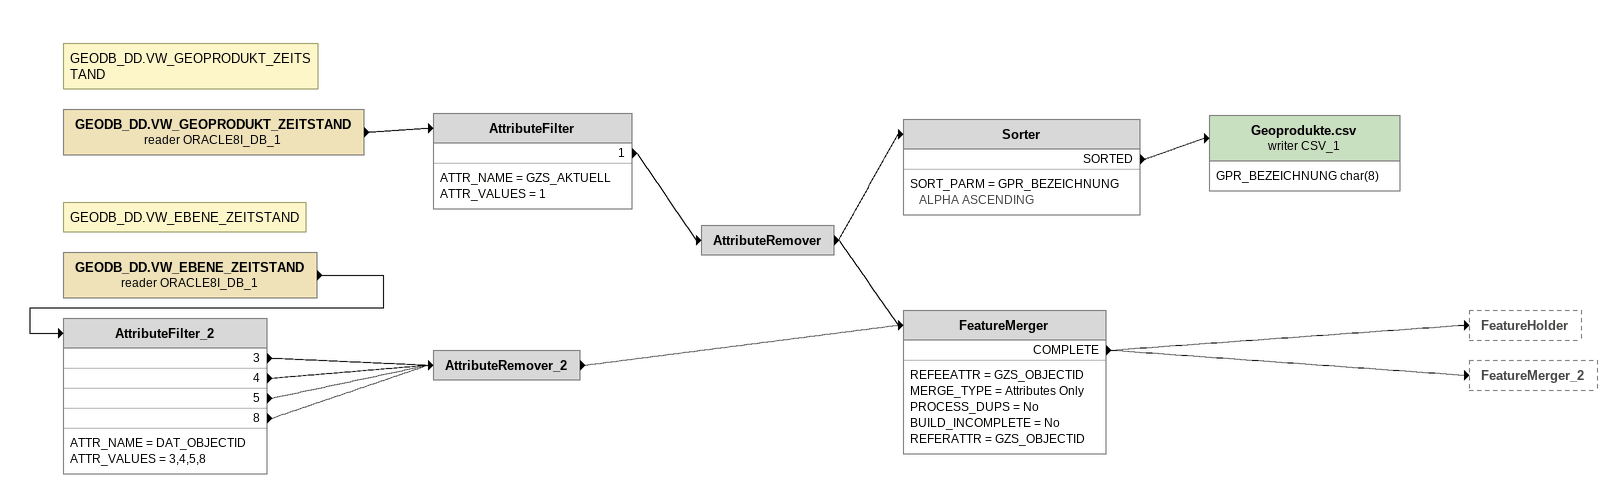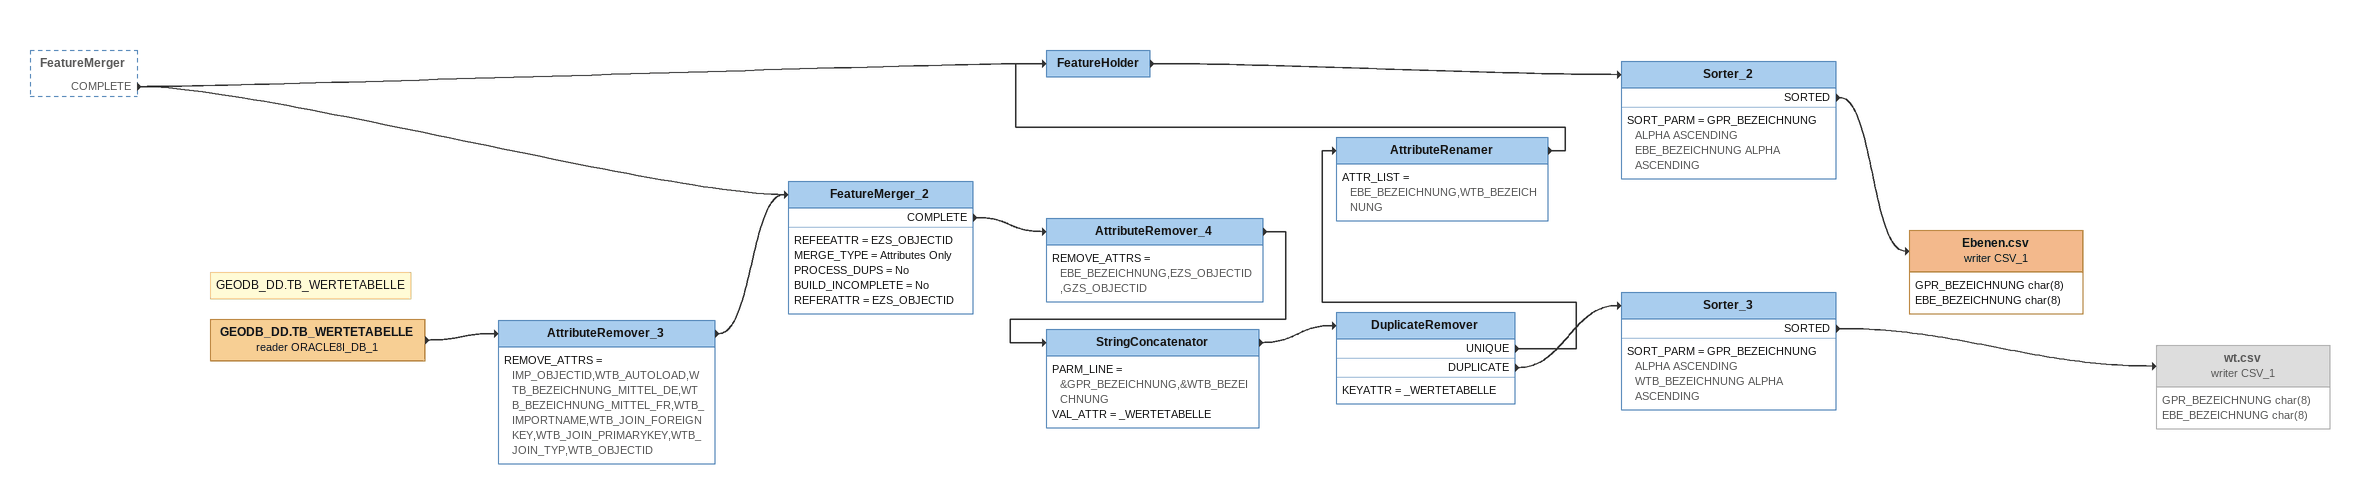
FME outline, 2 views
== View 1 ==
Note: GEODB_DD.VW_EBENE_ZEITSTAND
GEODB_DD.VW_EBENE_ZEITSTAND (reader ORACLE8I_DB_1)
    -> AttributeFilter_2
AttributeFilter_2
    ATTR_NAME = DAT_OBJECTID
    ATTR_VALUES = 3,4,5,8
    3 -> AttributeRemover_2
    4 -> AttributeRemover_2
    5 -> AttributeRemover_2
    8 -> AttributeRemover_2
AttributeRemover_2
    -> FeatureMerger
Note: GEODB_DD.VW_GEOPRODUKT_ZEITSTAND
GEODB_DD.VW_GEOPRODUKT_ZEITSTAND (reader ORACLE8I_DB_1)
    -> AttributeFilter
AttributeFilter
    ATTR_NAME = GZS_AKTUELL
    ATTR_VALUES = 1
    1 -> AttributeRemover
AttributeRemover
    -> FeatureMerger
    -> Sorter
Sorter
    SORT_PARM = GPR_BEZEICHNUNG ALPHA ASCENDING
    SORTED -> Geoprodukte.csv (writer CSV_1)
Geoprodukte.csv (writer CSV_1)
    attributes: GPR_BEZEICHNUNG char(8)
FeatureMerger
    REFEEATTR = GZS_OBJECTID
    MERGE_TYPE = Attributes Only
    PROCESS_DUPS = No
    BUILD_INCOMPLETE = No
    REFERATTR = GZS_OBJECTID
    COMPLETE -> FeatureHolder
    COMPLETE -> FeatureMerger_2

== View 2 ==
FeatureMerger [outside]
    COMPLETE -> FeatureHolder
    COMPLETE -> FeatureMerger_2
Note: GEODB_DD.TB_WERTETABELLE
GEODB_DD.TB_WERTETABELLE (reader ORACLE8I_DB_1)
    -> AttributeRemover_3
AttributeRemover_3
    REMOVE_ATTRS = IMP_OBJECTID,WTB_AUTOLOAD,WTB_BEZEICHNUNG_MITTEL_DE,WTB_BEZEICHNUNG_MITTEL_FR,WTB_IMPORTNAME,WTB_JOIN_FOREIGNKEY,WTB_JOIN_PRIMARYKEY,WTB_JOIN_TYP,WTB_OBJECTID
    -> FeatureMerger_2
FeatureMerger_2
    REFEEATTR = EZS_OBJECTID
    MERGE_TYPE = Attributes Only
    PROCESS_DUPS = No
    BUILD_INCOMPLETE = No
    REFERATTR = EZS_OBJECTID
    COMPLETE -> AttributeRemover_4
AttributeRemover_4
    REMOVE_ATTRS = EBE_BEZEICHNUNG,EZS_OBJECTID,GZS_OBJECTID
    -> StringConcatenator
StringConcatenator
    PARM_LINE = &GPR_BEZEICHNUNG,&WTB_BEZEICHNUNG
    VAL_ATTR = _WERTETABELLE
    -> DuplicateRemover
DuplicateRemover
    KEYATTR = _WERTETABELLE
    UNIQUE -> AttributeRenamer
    DUPLICATE -> Sorter_3
AttributeRenamer
    ATTR_LIST = EBE_BEZEICHNUNG,WTB_BEZEICHNUNG
    -> FeatureHolder
FeatureHolder
    -> Sorter_2
Sorter_2
    SORT_PARM = GPR_BEZEICHNUNG ALPHA ASCENDING EBE_BEZEICHNUNG ALPHA ASCENDING
    SORTED -> Ebenen.csv (writer CSV_1)
Ebenen.csv (writer CSV_1)
    attributes: GPR_BEZEICHNUNG char(8), EBE_BEZEICHNUNG char(8)
Sorter_3
    SORT_PARM = GPR_BEZEICHNUNG ALPHA ASCENDING WTB_BEZEICHNUNG ALPHA ASCENDING
    SORTED -> wt.csv (writer CSV_1)
wt.csv (writer CSV_1) [off]
    attributes: GPR_BEZEICHNUNG char(8), EBE_BEZEICHNUNG char(8)
